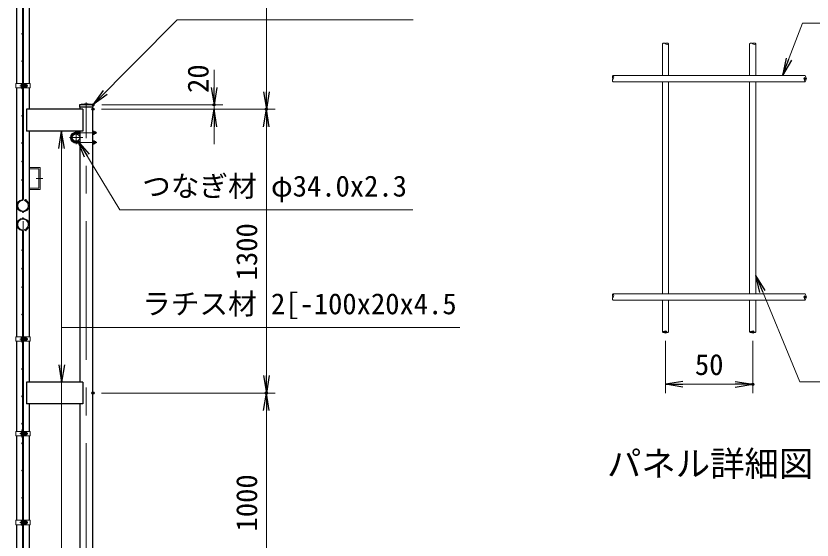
# Model space of a CAD drawing. Units: millimetres, scale not verified. Extents: x -8400 to 8400, y -5940 to 5940.
# Drawn here: x -1921 to 1726, y 110 to 2510 of the extents above; entities that cross this region are included whole.
import ezdxf
from ezdxf.enums import TextEntityAlignment as Align

# ---------------------------------------------------------------- set-up
doc = ezdxf.new("R2010")
doc.units = ezdxf.units.MM
doc.header["$LTSCALE"] = 20
doc.header["$PDMODE"] = 32
doc.header["$PDSIZE"] = 10
doc.linetypes.add('USER1', pattern=[50.8, 31.75, -6.35, 6.35, -6.35])
for name, color, linetype, lineweight in [('0-0_D-TTL-TXT', 7, 'Continuous', 25), ('0-3_D-STR1', 1, 'Continuous', 25), ('0-4_D-STR-DIM', 7, 'Continuous', 13), ('0-A_D-STR3', 3, 'Continuous', 13), ('0-B_D-STR2', 7, 'Continuous', 13), ('0-C_D-BMK', 2, 'USER1', 13), ('0-D_D-STR-TXT', 7, 'Continuous', 13)]:
    doc.layers.add(name, color=color, linetype=linetype, lineweight=lineweight)
doc.layers.add('0-5_0', color=7, linetype='Continuous')
doc.layers.add('0-6_Defpoints', color=7, linetype='Continuous')
doc.styles.add('ＭＳ ゴシック', font='')
doc.styles.get('ＭＳ ゴシック').set_extended_font_data('MS Gothic')

# ---------------------------------------------------------------- blocks, each defined once
blk = doc.blocks.new('_Open')
at = {"layer": '0-5_0'}
blk.add_line((-20, 3.333), (0, 0), dxfattribs=at)
blk.add_lwpolyline([(-20, -3.333), (0, 0), (-20, 0)], dxfattribs=at)

msp = doc.modelspace()

# ---------------------------------------------------------------- linework, layer by layer
at = {"layer": '0-3_D-STR1'}
for p, q in [((-1919.12, 2587.5), (-1919.12, 2200.25)), ((-1858.62, 2200.25), (-1858.62, 2587.5)), ((-1919.12, 2180.25), (-1919.12, 1040.25)), ((-1858.62, 2083), (-1858.62, 2180.25)), ((-1614.87, 2083), (-1872.87, 2083)), ((-1872.87, 2083), (-1872.87, 1983)), ((-1567.42, 2103), (-1630.32, 2103)), ((-1630.32, 2103), (-1630.32, 2092)), ((-1567.42, 2092), (-1630.32, 2092)), ((-1629.12, 2092), (-1629.12, 2083)), ((-1614.87, 2083), (-1614.87, 1983)), ((-1568.62, -3117), (-1568.62, 2092)), ((-1567.42, 2092), (-1567.42, 2103)), ((-1614.87, 1983), (-1872.87, 1983)), ((-1858.62, 1040.25), (-1858.62, 1983)), ((-1629.12, 1983), (-1629.12, 833)), ((-1919.12, 1020.25), (-1919.12, 607.5)), ((-1858.62, 833), (-1858.62, 1020.25)), ((-1614.87, 833), (-1872.87, 833)), ((-1872.87, 833), (-1872.87, 733)), ((-1614.87, 833), (-1614.87, 733)), ((-1614.87, 733), (-1872.87, 733)), ((-1858.62, 607.5), (-1858.62, 733)), ((-1629.12, 733), (-1629.12, -167)), ((-1919.12, 587.5), (-1919.12, 200.25)), ((-1858.62, 200.25), (-1858.62, 587.5)), ((-1919.12, 180.25), (-1919.12, -959.75)), ((-1858.62, -167), (-1858.62, 180.25))]:
    msp.add_line(p, q, dxfattribs=at)
msp.add_lwpolyline([(-1567.42, 2103), (-1630.32, 2103), (-1630.32, 2092)], dxfattribs=at)
msp.add_circle((-1646.12, 1953), 17, dxfattribs=at)
msp.add_arc((-1598.87, 1941.77), 164.27, 78.96219, 101.03781, dxfattribs=at)
msp.add_arc((-1598.87, 1941.77), 164.27, 78.96219, 101.03781, dxfattribs=at)
at = {"layer": '0-4_D-STR-DIM'}
for p, q in [((-773.87, 2163), (-773.87, 3506)), ((-1013.87, 2183), (-1013.87, 2263)), ((-1528.62, 2083), (-733.87, 2083)), ((-1528.62, 2083), (-973.87, 2083)), ((-1528.62, 2083), (-733.87, 2083)), ((-1527.42, 2103), (-973.87, 2103)), ((-1013.87, 2083), (-1013.87, 2103)), ((-1013.87, 2003), (-1013.87, 1923)), ((-773.87, 863), (-773.87, 2003)), ((1054.67, 1022.76), (1054.67, 783.31)), ((1454.67, 1022.76), (1454.67, 783.31)), ((1134.67, 823.31), (1374.67, 823.31)), ((-1528.62, 783), (-733.87, 783)), ((-1528.62, 783), (-733.87, 783)), ((-773.87, -137), (-773.87, 703))]:
    msp.add_line(p, q, dxfattribs=at)
for centre, start, end in [((1047.47, 2375.51), 45.18146, 134.81854), ((1061.87, 2375.51), 45.18146, 134.81854), ((1061.87, 2390), 225.18146, 314.81854), ((1447.47, 2375.51), 45.18146, 134.81854), ((1461.87, 2375.51), 45.18146, 134.81854), ((1461.87, 2390), 225.18146, 314.81854), ((821.92, 2229.96), 135.18146, 224.81854), ((807.42, 2229.96), 315.18146, 44.81854), ((1687.42, 2229.96), 315.18146, 44.81854), ((821.92, 2215.56), 135.18146, 224.81854), ((1701.92, 2215.56), 135.18146, 224.81854), ((1687.42, 2215.56), 315.18146, 44.81854), ((821.92, 1229.96), 135.18146, 224.81854), ((821.92, 1215.56), 135.18146, 224.81854), ((807.42, 1229.96), 315.18146, 44.81854), ((1701.92, 1215.56), 135.18146, 224.81854), ((1687.42, 1229.96), 315.18146, 44.81854), ((1687.42, 1215.56), 315.18146, 44.81854), ((1047.47, 1055.51), 45.18146, 134.81854), ((1047.47, 1070), 225.18146, 314.81854), ((1061.87, 1070), 225.18146, 314.81854), ((1447.47, 1055.51), 45.18146, 134.81854), ((1447.47, 1070), 225.18146, 314.81854), ((1461.87, 1070), 225.18146, 314.81854)]:
    msp.add_arc(centre, 10.21, start, end, dxfattribs=at)
at = {"layer": '0-6_Defpoints'}
for p in [(1694.67, 2222.76), (-1568.62, 2083), (-1568.62, 2083), (-1568.62, 2083), (-1567.42, 2103), (-1013.87, 2103), (-773.87, 2083), (1694.67, 1222.76), (1054.67, 1062.76), (1454.67, 1062.76), (1454.67, 823.31), (-1568.62, 783), (-1568.62, 783), (-773.87, 783)]:
    msp.add_point(p, dxfattribs=at)
at = {"layer": '0-A_D-STR3'}
for p, q in [((-1921.42, 2200.25), (-1890.67, 2200.25)), ((-1921.42, 2200.25), (-1921.42, 2180.25)), ((-1897.77, 2196.75), (-1897.77, 2183.75)), ((-1892.97, 2180.25), (-1892.97, 2200.25)), ((-1892.97, 2198.25), (-1892.97, 2182.25)), ((-1890.67, 2180.25), (-1890.67, 2200.25)), ((-1890.67, 2194.25), (-1887.07, 2194.25)), ((-1890.67, 2193.58), (-1887.07, 2193.58)), ((-1887.07, 2180.25), (-1887.07, 2200.25)), ((-1887.07, 2200.25), (-1856.32, 2200.25)), ((-1884.77, 2180.25), (-1884.77, 2200.25)), ((-1884.77, 2194.75), (-1884.39, 2197.91)), ((-1884.77, 2194.75), (-1884.77, 2185.75)), ((-1882.62, 2198), (-1884.29, 2198)), ((-1882.58, 2190.25), (-1882.58, 2197.98)), ((-1875.78, 2194.01), (-1882.58, 2194.01)), ((-1882.58, 2190.25), (-1882.58, 2182.53)), ((-1882.48, 2197.76), (-1882.52, 2197.93)), ((-1875.78, 2197.76), (-1882.48, 2197.76)), ((-1873.27, 2195.25), (-1873.27, 2185.25)), ((-1873.27, 2194.25), (-1869.97, 2194.25)), ((-1873.27, 2193.58), (-1869.65, 2193.58)), ((-1869.97, 2194.25), (-1869.97, 2186.25)), ((-1856.32, 2200.25), (-1856.32, 2180.25)), ((-1921.42, 2180.25), (-1890.67, 2180.25)), ((-1890.67, 2186.93), (-1887.07, 2186.93)), ((-1890.67, 2186.25), (-1887.07, 2186.25)), ((-1887.07, 2180.25), (-1856.32, 2180.25)), ((-1884.77, 2185.75), (-1884.39, 2182.59)), ((-1882.64, 2182.5), (-1884.29, 2182.5)), ((-1875.78, 2186.5), (-1882.58, 2186.5)), ((-1875.78, 2182.75), (-1882.48, 2182.75)), ((-1873.27, 2186.93), (-1869.65, 2186.93)), ((-1873.27, 2186.25), (-1869.97, 2186.25)), ((-1645.12, 1979), (-1629.12, 1979)), ((-1645.12, 1971), (-1629.12, 1971)), ((-1568.62, 1967.5), (-1568.62, 1982.5)), ((-1568.62, 1982.5), (-1562.92, 1982.5)), ((-1568.62, 1979), (-1555.92, 1979)), ((-1562.92, 1978.75), (-1568.62, 1978.75)), ((-1568.62, 1978.2), (-1555.12, 1978.2)), ((-1568.62, 1971.8), (-1555.12, 1971.8)), ((-1562.92, 1971.25), (-1568.62, 1971.25)), ((-1568.62, 1971), (-1555.92, 1971)), ((-1562.12, 1969.13), (-1562.12, 1980.76)), ((-1555.92, 1971), (-1555.92, 1979)), ((-1555.12, 1978.2), (-1555.92, 1979)), ((-1555.12, 1971.8), (-1555.92, 1971)), ((-1555.12, 1971.8), (-1555.12, 1978.2)), ((-1645.12, 1935), (-1629.12, 1935)), ((-1568.62, 1967.5), (-1562.92, 1967.5)), ((-1568.62, 1938.5), (-1562.92, 1938.5)), ((-1568.62, 1935), (-1555.92, 1935)), ((-1562.92, 1934.75), (-1568.62, 1934.75)), ((-1562.12, 1936.88), (-1562.12, 1925.24)), ((-1555.92, 1935), (-1555.92, 1927)), ((-1555.12, 1934.2), (-1555.92, 1935)), ((-1645.12, 1927), (-1629.12, 1927)), ((-1568.62, 1927.8), (-1555.12, 1927.8)), ((-1562.92, 1927.25), (-1568.62, 1927.25)), ((-1568.62, 1927), (-1555.92, 1927)), ((-1555.12, 1927.8), (-1555.92, 1927)), ((-1858.62, 1816), (-1810.62, 1816)), ((-1858.62, 1810), (-1816.62, 1810)), ((-1816.62, 1722), (-1816.62, 1810)), ((-1810.62, 1716), (-1810.62, 1816)), ((-1858.62, 1722), (-1816.62, 1722)), ((-1858.62, 1716), (-1810.62, 1716)), ((-1921.42, 1040.25), (-1890.67, 1040.25)), ((-1921.42, 1040.25), (-1921.42, 1020.25)), ((-1897.77, 1036.75), (-1897.77, 1023.75)), ((-1892.97, 1020.25), (-1892.97, 1040.25)), ((-1892.97, 1038.25), (-1892.97, 1022.25)), ((-1890.67, 1020.25), (-1890.67, 1040.25)), ((-1890.67, 1034.25), (-1887.07, 1034.25)), ((-1890.67, 1033.58), (-1887.07, 1033.58)), ((-1890.67, 1026.93), (-1887.07, 1026.93)), ((-1890.67, 1026.25), (-1887.07, 1026.25)), ((-1887.07, 1020.25), (-1887.07, 1040.25)), ((-1887.07, 1040.25), (-1856.32, 1040.25)), ((-1884.77, 1020.25), (-1884.77, 1040.25)), ((-1884.77, 1034.75), (-1884.39, 1037.91)), ((-1884.77, 1034.75), (-1884.77, 1025.75)), ((-1884.77, 1025.75), (-1884.39, 1022.59)), ((-1882.62, 1038), (-1884.29, 1038)), ((-1882.64, 1022.5), (-1884.29, 1022.5)), ((-1882.58, 1030.25), (-1882.58, 1037.98)), ((-1875.78, 1034.01), (-1882.58, 1034.01)), ((-1882.58, 1030.25), (-1882.58, 1022.53)), ((-1875.78, 1026.5), (-1882.58, 1026.5)), ((-1882.48, 1037.76), (-1882.52, 1037.93)), ((-1875.78, 1037.76), (-1882.48, 1037.76)), ((-1875.78, 1022.75), (-1882.48, 1022.75)), ((-1873.27, 1035.25), (-1873.27, 1025.25)), ((-1873.27, 1034.25), (-1869.97, 1034.25)), ((-1873.27, 1033.58), (-1869.65, 1033.58)), ((-1873.27, 1026.93), (-1869.65, 1026.93)), ((-1873.27, 1026.25), (-1869.97, 1026.25)), ((-1869.97, 1034.25), (-1869.97, 1026.25)), ((-1856.32, 1040.25), (-1856.32, 1020.25)), ((-1921.42, 1020.25), (-1890.67, 1020.25)), ((-1887.07, 1020.25), (-1856.32, 1020.25)), ((-1921.42, 607.5), (-1890.67, 607.5)), ((-1921.42, 607.5), (-1921.42, 587.5)), ((-1921.42, 587.5), (-1890.67, 587.5)), ((-1897.77, 604), (-1897.77, 591)), ((-1892.97, 587.5), (-1892.97, 607.5)), ((-1892.97, 605.5), (-1892.97, 589.5)), ((-1890.67, 587.5), (-1890.67, 607.5)), ((-1890.67, 601.5), (-1887.07, 601.5)), ((-1890.67, 600.83), (-1887.07, 600.83)), ((-1890.67, 594.18), (-1887.07, 594.18)), ((-1890.67, 593.5), (-1887.07, 593.5)), ((-1887.07, 587.5), (-1887.07, 607.5)), ((-1887.07, 607.5), (-1856.32, 607.5)), ((-1887.07, 587.5), (-1856.32, 587.5)), ((-1884.77, 587.5), (-1884.77, 607.5)), ((-1884.77, 602), (-1884.39, 605.16)), ((-1884.77, 602), (-1884.77, 593)), ((-1884.77, 593), (-1884.39, 589.84)), ((-1882.62, 605.25), (-1884.29, 605.25)), ((-1882.64, 589.75), (-1884.29, 589.75)), ((-1882.58, 597.5), (-1882.58, 605.23)), ((-1875.78, 601.26), (-1882.58, 601.26)), ((-1882.58, 597.5), (-1882.58, 589.78)), ((-1875.78, 593.75), (-1882.58, 593.75)), ((-1882.48, 605.01), (-1882.52, 605.18)), ((-1875.78, 605.01), (-1882.48, 605.01)), ((-1875.78, 590), (-1882.48, 590)), ((-1873.27, 602.5), (-1873.27, 592.5)), ((-1873.27, 601.5), (-1869.97, 601.5)), ((-1873.27, 600.83), (-1869.65, 600.83)), ((-1873.27, 594.18), (-1869.65, 594.18)), ((-1873.27, 593.5), (-1869.97, 593.5)), ((-1869.97, 601.5), (-1869.97, 593.5)), ((-1856.32, 607.5), (-1856.32, 587.5)), ((-1921.42, 200.25), (-1890.67, 200.25)), ((-1921.42, 200.25), (-1921.42, 180.25)), ((-1897.77, 196.75), (-1897.77, 183.75)), ((-1892.97, 180.25), (-1892.97, 200.25)), ((-1892.97, 198.25), (-1892.97, 182.25)), ((-1890.67, 180.25), (-1890.67, 200.25)), ((-1890.67, 194.25), (-1887.07, 194.25)), ((-1890.67, 193.58), (-1887.07, 193.58)), ((-1890.67, 186.93), (-1887.07, 186.93)), ((-1890.67, 186.25), (-1887.07, 186.25)), ((-1887.07, 180.25), (-1887.07, 200.25)), ((-1887.07, 200.25), (-1856.32, 200.25)), ((-1884.77, 180.25), (-1884.77, 200.25)), ((-1884.77, 194.75), (-1884.39, 197.91)), ((-1884.77, 194.75), (-1884.77, 185.75)), ((-1884.77, 185.75), (-1884.39, 182.59)), ((-1882.62, 198), (-1884.29, 198)), ((-1882.64, 182.5), (-1884.29, 182.5)), ((-1882.58, 190.25), (-1882.58, 197.98)), ((-1875.78, 194.01), (-1882.58, 194.01)), ((-1882.58, 190.25), (-1882.58, 182.53)), ((-1875.78, 186.5), (-1882.58, 186.5)), ((-1882.48, 197.76), (-1882.52, 197.93)), ((-1875.78, 197.76), (-1882.48, 197.76)), ((-1875.78, 182.75), (-1882.48, 182.75)), ((-1873.27, 195.25), (-1873.27, 185.25)), ((-1873.27, 194.25), (-1869.97, 194.25)), ((-1873.27, 193.58), (-1869.65, 193.58)), ((-1873.27, 186.93), (-1869.65, 186.93)), ((-1873.27, 186.25), (-1869.97, 186.25)), ((-1869.97, 194.25), (-1869.97, 186.25)), ((-1856.32, 200.25), (-1856.32, 180.25)), ((-1921.42, 180.25), (-1890.67, 180.25)), ((-1887.07, 180.25), (-1856.32, 180.25))]:
    msp.add_line(p, q, dxfattribs=at)
for points in [[(-1568.62, 1938.5), (-1568.62, 1923.5), (-1562.92, 1923.5)], [(-1568.62, 1934.2), (-1555.12, 1934.2), (-1555.12, 1927.8)]]:
    msp.add_lwpolyline(points, dxfattribs=at)
for centre, radius, start, end in [((-1884.29, 2197.9), 0.1, 90, 173), ((-1882.62, 2197.9), 0.1, 15, 90), ((-1887.46, 2195.88), 5.32, 339.37322, 22.7756), ((-1903.33, 2190.25), 21.19, 0, 10.20031), ((-1903.33, 2190.25), 21.19, 349.79969, 0), ((-1876.8, 2195.88), 2.13, 298.45309, 61.54691), ((-1881.54, 2190.25), 6.87, 0, 33.09348), ((-1881.54, 2190.25), 6.87, 326.90652, 0), ((-1880.05, 2191), 8, 32.13463, 57.68315), ((-1877.47, 2190.25), 8.5, 331.92751, 28.07249), ((-1884.29, 2182.6), 0.1, 187, 270), ((-1882.64, 2182.6), 0.1, 270, 337.2244), ((-1887.46, 2184.62), 5.32, 337.2244, 20.62678), ((-1876.8, 2184.62), 2.13, 298.45309, 61.54691), ((-1880.05, 2189.51), 8, 302.31685, 327.86537), ((-1645.12, 1953), 26, 90, 270), ((-1645.12, 1953), 18, 90, 270), ((-1564.71, 1980.63), 2.59, 313.61134, 46.38866), ((-1571.31, 1975), 9.19, 335.91485, 24.08515), ((-1564.68, 1969.38), 2.57, 313.14552, 46.85448), ((-1564.68, 1936.63), 2.57, 313.14552, 46.85448), ((-1571.31, 1931), 9.19, 335.91485, 24.08515), ((-1564.71, 1925.38), 2.59, 313.61134, 46.38866), ((-1884.29, 1037.9), 0.1, 90, 173), ((-1884.29, 1022.6), 0.1, 187, 270), ((-1882.64, 1022.6), 0.1, 270, 337.2244), ((-1882.62, 1037.9), 0.1, 15, 90), ((-1887.46, 1035.88), 5.32, 339.37322, 22.7756), ((-1887.46, 1024.62), 5.32, 337.2244, 20.62678), ((-1903.33, 1030.25), 21.19, 0, 10.20031), ((-1903.33, 1030.25), 21.19, 349.79969, 0), ((-1876.8, 1035.88), 2.13, 298.45309, 61.54691), ((-1881.54, 1030.25), 6.87, 0, 33.09348), ((-1881.54, 1030.25), 6.87, 326.90652, 0), ((-1876.8, 1024.62), 2.13, 298.45309, 61.54691), ((-1880.05, 1031), 8, 32.13463, 57.68315), ((-1880.05, 1029.51), 8, 302.31685, 327.86537), ((-1877.47, 1030.25), 8.5, 331.92751, 28.07249), ((-1884.29, 605.15), 0.1, 90, 173), ((-1884.29, 589.85), 0.1, 187, 270), ((-1882.64, 589.85), 0.1, 270, 337.2244), ((-1882.62, 605.15), 0.1, 15, 90), ((-1887.46, 603.13), 5.32, 339.37322, 22.7756), ((-1887.46, 591.87), 5.32, 337.2244, 20.62678), ((-1903.33, 597.5), 21.19, 0, 10.20031), ((-1903.33, 597.5), 21.19, 349.79969, 0), ((-1876.8, 603.13), 2.13, 298.45309, 61.54691), ((-1881.54, 597.5), 6.87, 0, 33.09348), ((-1881.54, 597.5), 6.87, 326.90652, 0), ((-1876.8, 591.87), 2.13, 298.45309, 61.54691), ((-1880.05, 598.25), 8, 32.13463, 57.68315), ((-1880.05, 596.76), 8, 302.31685, 327.86537), ((-1877.47, 597.5), 8.5, 331.92751, 28.07249), ((-1884.29, 197.9), 0.1, 90, 173), ((-1884.29, 182.6), 0.1, 187, 270), ((-1882.64, 182.6), 0.1, 270, 337.2244), ((-1882.62, 197.9), 0.1, 15, 90), ((-1887.46, 195.88), 5.32, 339.37322, 22.7756), ((-1887.46, 184.62), 5.32, 337.2244, 20.62678), ((-1903.33, 190.25), 21.19, 0, 10.20031), ((-1903.33, 190.25), 21.19, 349.79969, 0), ((-1876.8, 195.88), 2.13, 298.45309, 61.54691), ((-1881.54, 190.25), 6.87, 0, 33.09348), ((-1881.54, 190.25), 6.87, 326.90652, 0), ((-1876.8, 184.62), 2.13, 298.45309, 61.54691), ((-1880.05, 191), 8, 32.13463, 57.68315), ((-1880.05, 189.51), 8, 302.31685, 327.86537), ((-1877.47, 190.25), 8.5, 331.92751, 28.07249)]:
    msp.add_arc(centre, radius, start, end, dxfattribs=at)
for centre, start_param, end_param in [((-1892.97, 2196.75), 1.5707963, 3.1415927), ((-1892.97, 2183.75), 3.1415927, 4.712389), ((-1892.97, 1036.75), 1.5707963, 3.1415927), ((-1892.97, 1023.75), 3.1415927, 4.712389), ((-1892.97, 604), 1.5707963, 3.1415927), ((-1892.97, 591), 3.1415927, 4.712389), ((-1892.97, 196.75), 1.5707963, 3.1415927), ((-1892.97, 183.75), 3.1415927, 4.712389)]:
    msp.add_ellipse(centre, major_axis=(4.8, 0), ratio=0.3125, start_param=start_param, end_param=end_param, dxfattribs=at)
at = {"layer": '0-B_D-STR2'}
for p, q in [((-1890.67, 2598), (-1890.67, 1672.14)), ((-1887.07, 2598), (-1887.07, 1672.14)), ((1040.27, 2382.76), (1040.27, 2237.16)), ((1069.07, 2382.76), (1069.07, 2237.16)), ((1440.27, 2382.76), (1440.27, 2237.16)), ((1469.07, 2382.76), (1469.07, 2237.16)), ((1694.67, 2237.16), (814.67, 2237.16)), ((1694.67, 2208.36), (814.67, 2208.36)), ((1040.27, 2208.36), (1040.27, 1237.16)), ((1069.07, 2208.36), (1069.07, 1237.16)), ((1440.27, 2208.36), (1440.27, 1237.16)), ((1469.07, 2208.36), (1469.07, 1237.16)), ((-1881.9, 1664.39), (-1880.87, 1667.84)), ((-1890.67, 598), (-1890.67, 1523.87)), ((-1887.07, 598), (-1887.07, 1523.87)), ((-1881.9, 1531.62), (-1880.87, 1528.17)), ((1694.67, 1237.16), (814.67, 1237.16)), ((1694.67, 1208.36), (814.67, 1208.36)), ((1040.27, 1208.36), (1040.27, 1062.76)), ((1069.07, 1208.36), (1069.07, 1062.76)), ((1440.27, 1208.36), (1440.27, 1062.76)), ((1469.07, 1208.36), (1469.07, 1062.76)), ((-1890.67, 598), (-1890.67, -327.86)), ((-1887.07, 598), (-1887.07, -327.86))]:
    msp.add_line(p, q, dxfattribs=at)
for centre in [(-1892.47, 2428), (-1892.47, 2303), (-1892.47, 2178), (-1892.47, 2053), (-1892.47, 1928), (-1892.47, 1843.5), (-1892.47, 1759), (-1914.68, 1655.9), (-1875.76, 1667.76), (-1863.07, 1655.9), (-1914.68, 1626.1), (-1888.87, 1611.2), (-1863.07, 1626.1), (-1914.68, 1569.9), (-1888.87, 1584.8), (-1863.07, 1569.9), (-1914.68, 1540.1), (-1863.07, 1540.1), (-1875.76, 1528.25), (-1892.47, 1437), (-1892.47, 1352.5), (-1892.47, 1268), (-1892.47, 1143), (-1892.47, 1018), (-1892.47, 893), (-1892.47, 768), (-1892.47, 643), (-1892.47, 613), (-1892.47, 583), (-1892.47, 553), (-1892.47, 428), (-1892.47, 303), (-1892.47, 178)]:
    msp.add_circle(centre, 1.8, dxfattribs=at)
for centre, radius, start, end in [((-1888.87, 1641), 28, 99.83934, 73.39579), ((-1888.87, 1641), 24.4, 99.83934, 73.39579), ((-1894.27, 1672.14), 3.6, 279.83934, 0), ((-1894.27, 1672.14), 7.2, 279.83934, 0), ((-1888.87, 1555), 28, 286.60421, 260.16066), ((-1888.87, 1555), 24.4, 286.60421, 260.16066), ((-1894.27, 1523.87), 3.6, 0, 80.16066), ((-1894.27, 1523.87), 7.2, 0, 80.16066)]:
    msp.add_arc(centre, radius, start, end, dxfattribs=at)
at = {"layer": '0-C_D-BMK'}
for p, q in [((-1888.87, -3129), (-1888.87, 3598)), ((-1903.29, 2190.25), (-1867.55, 2190.25)), ((-1598.87, -3129), (-1598.87, 2114)), ((-1645.12, 1983.48), (-1645.12, 1922.53)), ((-1645.12, 1975), (-1550.37, 1975)), ((-1675.35, 1953), (-1614.89, 1953)), ((-1645.12, 1931), (-1550.37, 1931)), ((-1828.64, 1766), (-1798.61, 1766)), ((-1903.29, 1030.25), (-1867.55, 1030.25)), ((-1903.29, 597.5), (-1867.55, 597.5)), ((-1903.29, 190.25), (-1867.55, 190.25))]:
    msp.add_line(p, q, dxfattribs=at)
msp.add_arc((-1645.12, 1953), 22, 90, 270, dxfattribs=at)
at = {"layer": '0-D_D-STR-TXT'}
for points in [[(-101.73, 2492.83), (-1182.15, 2492.83), (-1567.22, 2104.65)], [(2434.13, 2476.79), (1682.98, 2476.79), (1591.43, 2239.02)], [(112.76, 1083), (-1712.19, 1083), (-1712.19, 1981)], [(-102.21, 1621.95), (-1444.88, 1621.95), (-1636.26, 1936.77)], [(2419.45, 833.9), (1670.83, 833.9), (1469.83, 1320.07)], [(112.76, 1083), (-1712.19, 1083), (-1712.19, -165)], [(112.76, 1083), (-1712.19, 1083), (-1712.19, -1165)], [(112.76, 1083), (-1712.19, 1083), (-1712.19, -1865)], [(112.76, 1083), (-1712.19, 1083), (-1712.19, 835)]]:
    msp.add_lwpolyline(points, dxfattribs=at)

# ---------------------------------------------------------------- block references
at = {"layer": '0-4_D-STR-DIM', "xscale": 4, "yscale": 4}
for p, rotation in [((-1013.87, 2103), 270), ((-773.87, 2083), 270), ((-1013.87, 2083), 90), ((-773.87, 2083), 90), ((-773.87, 783), 270), ((1054.67, 823.31), 180), ((-773.87, 783), 90)]:
    msp.add_blockref('_Open', p, dxfattribs=dict(at, rotation=rotation))
msp.add_blockref('_Open', (1454.67, 823.31), dxfattribs=at)
at = {"layer": '0-D_D-STR-TXT', "xscale": 4, "yscale": 4}
for p, rotation in [((1590.72, 2237.16), 248.94327), ((-1568.62, 2103.23), 225.23042), ((-1712.19, 1983), 90), ((-1637.29, 1938.48), 121.29465), ((1469.07, 1321.91), 112.46125), ((-1712.19, 833), 270)]:
    msp.add_blockref('_Open', p, dxfattribs=dict(at, rotation=rotation))

# ---------------------------------------------------------------- texts
at = {"layer": '0-0_D-TTL-TXT', "style": 'ＭＳ ゴシック'}
msp.add_text('パネル詳細図', height=115.4, dxfattribs=at).set_placement((786.85, 367.76), align=Align.BOTTOM_LEFT)
at = {"layer": '0-4_D-STR-DIM', "style": 'ＭＳ ゴシック'}
for s, p in [('20', (-1010.11, 2157.5)), ('1300', (-787.37, 1299.2)), ('1000', (-787.37, 149.2))]:
    msp.add_text(s, height=96.19, rotation=90, dxfattribs=at).set_placement(p, align=Align.BOTTOM_LEFT)
msp.add_text('50', height=96.19, dxfattribs=at).set_placement((1189.42, 836.81), align=Align.BOTTOM_LEFT)
at = {"layer": '0-D_D-STR-TXT', "style": 'ＭＳ ゴシック'}
for s, p in [('つなぎ材 φ34.0x2.3', (-1343.03, 1653.97)), ('ラチス材 2[-100x20x4.5', (-1343.03, 1115.03))]:
    msp.add_text(s, height=96.19, dxfattribs=at).set_placement(p, align=Align.BOTTOM_LEFT)

doc.saveas('drawing.dxf')
